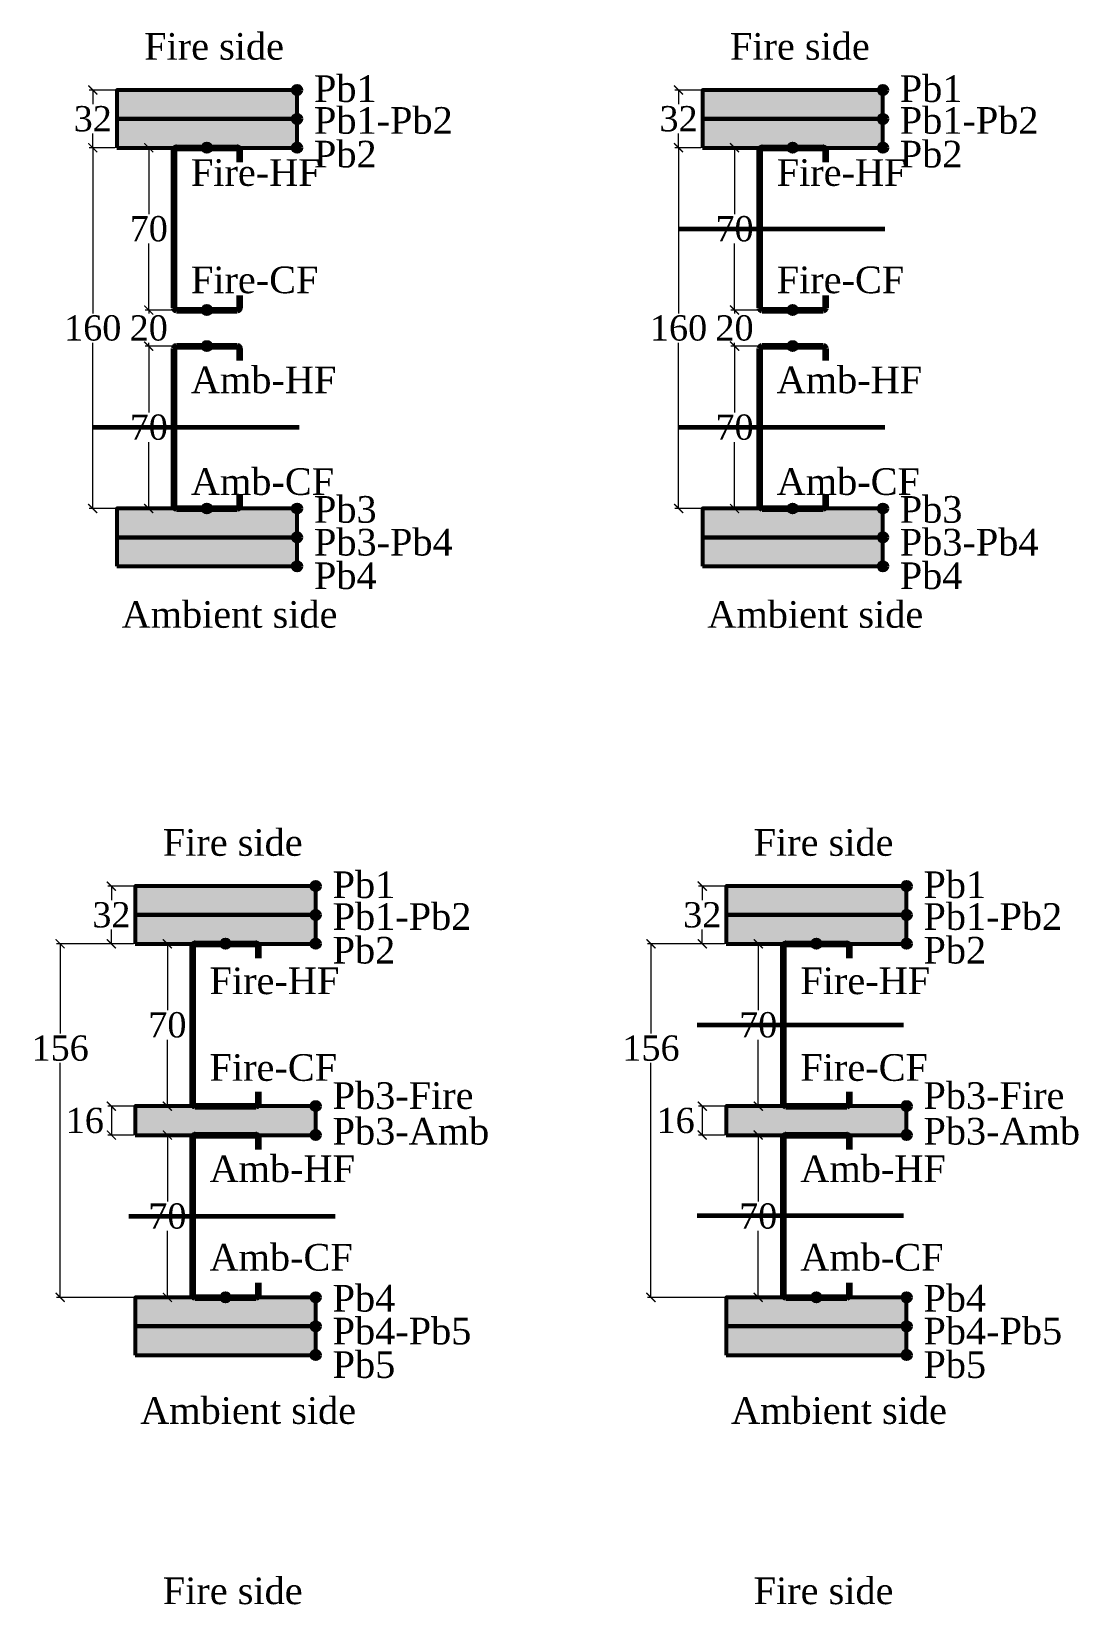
# Model space of a CAD drawing. Header units: millimetres. Extents: x 623 to 1535, y 50 to 1860.
# Drawn here: x 954 to 1535, y 988 to 1860 of the extents above; entities that cross this region are included whole.
import ezdxf

# ---------------------------------------------------------------- set-up
doc = ezdxf.new("R2010")
doc.units = ezdxf.units.MM
doc.header["$PDMODE"] = 34
doc.layers.get('0').update_dxf_attribs({"lineweight": 9})
doc.layers.get('Defpoints').update_dxf_attribs({"color": 255})
doc.styles.get("Standard").update_dxf_attribs({"font": 'times.ttf'})
doc.linetypes.add('BATTING', pattern='A,0.00254,-2.54,[134,ltypeshp.shx,S=2.54,R=0,X=-2.54,Y=0],-5.08,[134,ltypeshp.shx,S=2.54,R=180,X=2.54,Y=0],-2.54', length=10.16254)
doc.dimstyles.new('Times new roman', dxfattribs={"dimtxt": 14, "dimasz": 5, "dimexe": 2, "dimexo": 1, "dimgap": 1, "dimtad": 0, "dimtih": 1, "dimtoh": 1, "dimtxsty": 'Standard', "dimblk": 'ARCHTICK', "dimcen": 0, "dimclrd": 256, "dimclre": 256, "dimadec": 0, "dimazin": 0, "dimtfac": 1, "dimtmove": 0, "dimatfit": 3, "dimfxl": 1, "dimlwd": -1, "dimlwe": -1, "dimarcsym": 0})

# ---------------------------------------------------------------- blocks, each defined once
blk = doc.blocks.new('Stud')
at = {"lineweight": 120}
for p, q in [((4630.24, 1668.85), (4630.24, 1756.35)), ((4631.49, 1757.6), (4665.24, 1757.6)), ((4666.49, 1756.35), (4666.49, 1749.6)), ((4666.49, 1675.6), (4666.49, 1668.85)), ((4631.49, 1667.6), (4665.24, 1667.6))]:
    blk.add_line(p, q, dxfattribs=at)
for centre, start, end in [((4631.49, 1756.35), 90, 180), ((4665.24, 1756.35), 0, 90), ((4631.49, 1668.85), 180, 270), ((4665.24, 1668.85), 270, 0)]:
    blk.add_arc(centre, 1.25, start, end, dxfattribs=at)
blk = doc.blocks.new('_ArchTick')
at = {"color": 0, "linetype": 'ByBlock', "const_width": 0.15}
blk.add_lwpolyline([(-0.5, -0.5), (0.5, 0.5)], dxfattribs=at)
blk = doc.blocks.new('*D190')
at = {"transparency": 16777216}
for p, q in [((1033.71, 1795.47), (1017.37, 1795.47)), ((1019.37, 1795.47), (1019.37, 1758.61)), ((1019.37, 1705.47), (1019.37, 1742.33)), ((1033.71, 1705.47), (1017.37, 1705.47))]:
    blk.add_line(p, q, dxfattribs=at)
at = {"layer": 'Defpoints', "color": 0, "lineweight": 53, "transparency": 16777216}
for p in [(1034.71, 1795.47), (1019.37, 1705.47), (1034.71, 1705.47)]:
    blk.add_point(p, dxfattribs=at)
at = {"transparency": 16777216, "xscale": 5, "yscale": 5, "zscale": 5}
for p, rotation in [((1019.37, 1795.47), 90), ((1019.37, 1705.47), 270)]:
    blk.add_blockref('_ArchTick', p, dxfattribs=dict(at, rotation=rotation))
at = {"color": 0, "lineweight": 53, "transparency": 16777216, "insert": (1019.37, 1750.47), "char_height": 14, "attachment_point": 5}
blk.add_mtext('70', dxfattribs=at)
blk = doc.blocks.new('*D191')
at = {"transparency": 16777216}
for p, q in [((1033.71, 1705.47), (1017.37, 1705.47)), ((1019.37, 1705.47), (1019.37, 1703.59)), ((1033.71, 1685.47), (1017.37, 1685.47)), ((1019.37, 1685.47), (1019.37, 1687.35))]:
    blk.add_line(p, q, dxfattribs=at)
at = {"layer": 'Defpoints', "color": 0, "lineweight": 53, "transparency": 16777216}
for p in [(1034.71, 1705.47), (1019.37, 1685.47), (1034.71, 1685.47)]:
    blk.add_point(p, dxfattribs=at)
at = {"transparency": 16777216, "xscale": 5, "yscale": 5, "zscale": 5}
for p, rotation in [((1019.37, 1705.47), 90), ((1019.37, 1685.47), 270)]:
    blk.add_blockref('_ArchTick', p, dxfattribs=dict(at, rotation=rotation))
at = {"color": 0, "lineweight": 53, "transparency": 16777216, "insert": (1019.37, 1695.47), "char_height": 14, "attachment_point": 5}
blk.add_mtext('20', dxfattribs=at)
blk = doc.blocks.new('*D192')
at = {"transparency": 16777216}
for p, q in [((1033.71, 1685.47), (1017.37, 1685.47)), ((1019.37, 1685.47), (1019.37, 1648.61)), ((1019.37, 1595.47), (1019.37, 1632.33)), ((1033.71, 1595.47), (1017.37, 1595.47))]:
    blk.add_line(p, q, dxfattribs=at)
at = {"layer": 'Defpoints', "color": 0, "lineweight": 53, "transparency": 16777216}
for p in [(1034.71, 1685.47), (1019.37, 1595.47), (1034.71, 1595.47)]:
    blk.add_point(p, dxfattribs=at)
at = {"transparency": 16777216, "xscale": 5, "yscale": 5, "zscale": 5}
for p, rotation in [((1019.37, 1685.47), 90), ((1019.37, 1595.47), 270)]:
    blk.add_blockref('_ArchTick', p, dxfattribs=dict(at, rotation=rotation))
at = {"color": 0, "lineweight": 53, "transparency": 16777216, "insert": (1019.37, 1640.47), "char_height": 14, "attachment_point": 5}
blk.add_mtext('70', dxfattribs=at)
blk = doc.blocks.new('*D193')
at = {"transparency": 16777216}
for p, q in [((1000.59, 1827.47), (986.32, 1827.47)), ((988.32, 1827.47), (988.32, 1819.59)), ((988.32, 1795.47), (988.32, 1803.35)), ((1000.59, 1795.47), (986.32, 1795.47))]:
    blk.add_line(p, q, dxfattribs=at)
at = {"layer": 'Defpoints', "color": 0, "lineweight": 53, "transparency": 16777216}
for p in [(1001.59, 1827.47), (988.32, 1795.47), (1001.59, 1795.47)]:
    blk.add_point(p, dxfattribs=at)
at = {"transparency": 16777216, "xscale": 5, "yscale": 5, "zscale": 5}
for p, rotation in [((988.32, 1827.47), 90), ((988.32, 1795.47), 270)]:
    blk.add_blockref('_ArchTick', p, dxfattribs=dict(at, rotation=rotation))
at = {"color": 0, "lineweight": 53, "transparency": 16777216, "insert": (988.32, 1811.47), "char_height": 14, "attachment_point": 5}
blk.add_mtext('32', dxfattribs=at)
blk = doc.blocks.new('*D194')
at = {"transparency": 16777216}
for p, q in [((1000.59, 1795.47), (986.32, 1795.47)), ((988.32, 1795.47), (988.32, 1703.59)), ((988.32, 1595.47), (988.32, 1687.35)), ((1000.59, 1595.47), (986.32, 1595.47))]:
    blk.add_line(p, q, dxfattribs=at)
at = {"layer": 'Defpoints', "color": 0, "lineweight": 53, "transparency": 16777216}
for p in [(1001.59, 1795.47), (988.32, 1595.47), (1001.59, 1595.47)]:
    blk.add_point(p, dxfattribs=at)
at = {"transparency": 16777216, "xscale": 5, "yscale": 5, "zscale": 5}
for p, rotation in [((988.32, 1795.47), 90), ((988.32, 1595.47), 270)]:
    blk.add_blockref('_ArchTick', p, dxfattribs=dict(at, rotation=rotation))
at = {"color": 0, "lineweight": 53, "transparency": 16777216, "insert": (988.32, 1695.47), "char_height": 14, "attachment_point": 5}
blk.add_mtext('160', dxfattribs=at)
blk = doc.blocks.new('*D195')
at = {"transparency": 16777216}
for p, q in [((1358.46, 1795.47), (1342.11, 1795.47)), ((1344.11, 1795.47), (1344.11, 1758.61)), ((1344.11, 1705.47), (1344.11, 1742.33)), ((1358.46, 1705.47), (1342.11, 1705.47))]:
    blk.add_line(p, q, dxfattribs=at)
at = {"layer": 'Defpoints', "color": 0, "lineweight": 53, "transparency": 16777216}
for p in [(1359.46, 1795.47), (1344.11, 1705.47), (1359.46, 1705.47)]:
    blk.add_point(p, dxfattribs=at)
at = {"transparency": 16777216, "xscale": 5, "yscale": 5, "zscale": 5}
for p, rotation in [((1344.11, 1795.47), 90), ((1344.11, 1705.47), 270)]:
    blk.add_blockref('_ArchTick', p, dxfattribs=dict(at, rotation=rotation))
at = {"color": 0, "lineweight": 53, "transparency": 16777216, "insert": (1344.11, 1750.47), "char_height": 14, "attachment_point": 5}
blk.add_mtext('70', dxfattribs=at)
blk = doc.blocks.new('*D196')
at = {"transparency": 16777216}
for p, q in [((1358.46, 1705.47), (1342.11, 1705.47)), ((1344.11, 1705.47), (1344.11, 1703.59)), ((1358.46, 1685.47), (1342.11, 1685.47)), ((1344.11, 1685.47), (1344.11, 1687.35))]:
    blk.add_line(p, q, dxfattribs=at)
at = {"layer": 'Defpoints', "color": 0, "lineweight": 53, "transparency": 16777216}
for p in [(1359.46, 1705.47), (1344.11, 1685.47), (1359.46, 1685.47)]:
    blk.add_point(p, dxfattribs=at)
at = {"transparency": 16777216, "xscale": 5, "yscale": 5, "zscale": 5}
for p, rotation in [((1344.11, 1705.47), 90), ((1344.11, 1685.47), 270)]:
    blk.add_blockref('_ArchTick', p, dxfattribs=dict(at, rotation=rotation))
at = {"color": 0, "lineweight": 53, "transparency": 16777216, "insert": (1344.11, 1695.47), "char_height": 14, "attachment_point": 5}
blk.add_mtext('20', dxfattribs=at)
blk = doc.blocks.new('*D197')
at = {"transparency": 16777216}
for p, q in [((1358.46, 1685.47), (1342.11, 1685.47)), ((1344.11, 1685.47), (1344.11, 1648.61)), ((1344.11, 1595.47), (1344.11, 1632.33)), ((1358.46, 1595.47), (1342.11, 1595.47))]:
    blk.add_line(p, q, dxfattribs=at)
at = {"layer": 'Defpoints', "color": 0, "lineweight": 53, "transparency": 16777216}
for p in [(1359.46, 1685.47), (1344.11, 1595.47), (1359.46, 1595.47)]:
    blk.add_point(p, dxfattribs=at)
at = {"transparency": 16777216, "xscale": 5, "yscale": 5, "zscale": 5}
for p, rotation in [((1344.11, 1685.47), 90), ((1344.11, 1595.47), 270)]:
    blk.add_blockref('_ArchTick', p, dxfattribs=dict(at, rotation=rotation))
at = {"color": 0, "lineweight": 53, "transparency": 16777216, "insert": (1344.11, 1640.47), "char_height": 14, "attachment_point": 5}
blk.add_mtext('70', dxfattribs=at)
blk = doc.blocks.new('*D198')
at = {"transparency": 16777216}
for p, q in [((1325.34, 1827.47), (1311.07, 1827.47)), ((1313.07, 1827.47), (1313.07, 1819.59)), ((1313.07, 1795.47), (1313.07, 1803.35)), ((1325.34, 1795.47), (1311.07, 1795.47))]:
    blk.add_line(p, q, dxfattribs=at)
at = {"layer": 'Defpoints', "color": 0, "lineweight": 53, "transparency": 16777216}
for p in [(1326.34, 1827.47), (1313.07, 1795.47), (1326.34, 1795.47)]:
    blk.add_point(p, dxfattribs=at)
at = {"transparency": 16777216, "xscale": 5, "yscale": 5, "zscale": 5}
for p, rotation in [((1313.07, 1827.47), 90), ((1313.07, 1795.47), 270)]:
    blk.add_blockref('_ArchTick', p, dxfattribs=dict(at, rotation=rotation))
at = {"color": 0, "lineweight": 53, "transparency": 16777216, "insert": (1313.07, 1811.47), "char_height": 14, "attachment_point": 5}
blk.add_mtext('32', dxfattribs=at)
blk = doc.blocks.new('*D199')
at = {"transparency": 16777216}
for p, q in [((1325.34, 1795.47), (1311.07, 1795.47)), ((1313.07, 1795.47), (1313.07, 1703.59)), ((1313.07, 1595.47), (1313.07, 1687.35)), ((1325.34, 1595.47), (1311.07, 1595.47))]:
    blk.add_line(p, q, dxfattribs=at)
at = {"layer": 'Defpoints', "color": 0, "lineweight": 53, "transparency": 16777216}
for p in [(1326.34, 1795.47), (1313.07, 1595.47), (1326.34, 1595.47)]:
    blk.add_point(p, dxfattribs=at)
at = {"transparency": 16777216, "xscale": 5, "yscale": 5, "zscale": 5}
for p, rotation in [((1313.07, 1795.47), 90), ((1313.07, 1595.47), 270)]:
    blk.add_blockref('_ArchTick', p, dxfattribs=dict(at, rotation=rotation))
at = {"color": 0, "lineweight": 53, "transparency": 16777216, "insert": (1313.07, 1695.47), "char_height": 14, "attachment_point": 5}
blk.add_mtext('160', dxfattribs=at)
blk = doc.blocks.new('*D200')
at = {"transparency": 16777216}
for p, q in [((1044.04, 1354.13), (1027.7, 1354.13)), ((1029.7, 1354.13), (1029.7, 1317.27)), ((1029.7, 1264.13), (1029.7, 1300.99)), ((1044.04, 1264.13), (1027.7, 1264.13))]:
    blk.add_line(p, q, dxfattribs=at)
at = {"layer": 'Defpoints', "color": 0, "lineweight": 53, "transparency": 16777216}
for p in [(1045.04, 1354.13), (1029.7, 1264.13), (1045.04, 1264.13)]:
    blk.add_point(p, dxfattribs=at)
at = {"transparency": 16777216, "xscale": 5, "yscale": 5, "zscale": 5}
for p, rotation in [((1029.7, 1354.13), 90), ((1029.7, 1264.13), 270)]:
    blk.add_blockref('_ArchTick', p, dxfattribs=dict(at, rotation=rotation))
at = {"color": 0, "lineweight": 53, "transparency": 16777216, "insert": (1029.7, 1309.13), "char_height": 14, "attachment_point": 5}
blk.add_mtext('70', dxfattribs=at)
blk = doc.blocks.new('*D201')
at = {"transparency": 16777216}
for p, q in [((1044.04, 1248.13), (1027.7, 1248.13)), ((1029.7, 1248.13), (1029.7, 1211.27)), ((1029.7, 1158.13), (1029.7, 1194.99)), ((1044.04, 1158.13), (1027.7, 1158.13))]:
    blk.add_line(p, q, dxfattribs=at)
at = {"layer": 'Defpoints', "color": 0, "lineweight": 53, "transparency": 16777216}
for p in [(1045.04, 1248.13), (1029.7, 1158.13), (1045.04, 1158.13)]:
    blk.add_point(p, dxfattribs=at)
at = {"transparency": 16777216, "xscale": 5, "yscale": 5, "zscale": 5}
for p, rotation in [((1029.7, 1248.13), 90), ((1029.7, 1158.13), 270)]:
    blk.add_blockref('_ArchTick', p, dxfattribs=dict(at, rotation=rotation))
at = {"color": 0, "lineweight": 53, "transparency": 16777216, "insert": (1029.7, 1203.13), "char_height": 14, "attachment_point": 5}
blk.add_mtext('70', dxfattribs=at)
blk = doc.blocks.new('*D202')
at = {"transparency": 16777216}
for p, q in [((1010.92, 1386.13), (996.65, 1386.13)), ((998.65, 1386.13), (998.65, 1378.25)), ((998.65, 1354.13), (998.65, 1362.01)), ((1010.92, 1354.13), (996.65, 1354.13))]:
    blk.add_line(p, q, dxfattribs=at)
at = {"layer": 'Defpoints', "color": 0, "lineweight": 53, "transparency": 16777216}
for p in [(1011.92, 1386.13), (998.65, 1354.13), (1011.92, 1354.13)]:
    blk.add_point(p, dxfattribs=at)
at = {"transparency": 16777216, "xscale": 5, "yscale": 5, "zscale": 5}
for p, rotation in [((998.65, 1386.13), 90), ((998.65, 1354.13), 270)]:
    blk.add_blockref('_ArchTick', p, dxfattribs=dict(at, rotation=rotation))
at = {"color": 0, "lineweight": 53, "transparency": 16777216, "insert": (998.65, 1370.13), "char_height": 14, "attachment_point": 5}
blk.add_mtext('32', dxfattribs=at)
blk = doc.blocks.new('*D203')
at = {"transparency": 16777216}
for p, q in [((1010.92, 1264.13), (996.65, 1264.13)), ((998.65, 1264.13), (998.65, 1248.13)), ((1010.92, 1248.13), (996.65, 1248.13))]:
    blk.add_line(p, q, dxfattribs=at)
at = {"layer": 'Defpoints', "color": 0, "lineweight": 53, "transparency": 16777216}
for p in [(1011.92, 1264.13), (998.65, 1248.13), (1011.92, 1248.13)]:
    blk.add_point(p, dxfattribs=at)
at = {"transparency": 16777216, "xscale": 5, "yscale": 5, "zscale": 5}
for p, rotation in [((998.65, 1264.13), 90), ((998.65, 1248.13), 270)]:
    blk.add_blockref('_ArchTick', p, dxfattribs=dict(at, rotation=rotation))
at = {"color": 0, "lineweight": 53, "transparency": 16777216, "insert": (983.92, 1256.12), "char_height": 14, "attachment_point": 5}
blk.add_mtext('16', dxfattribs=at)
blk = doc.blocks.new('*D204')
at = {"transparency": 16777216}
for p, q in [((1371.59, 1354.13), (1355.24, 1354.13)), ((1357.24, 1354.13), (1357.24, 1317.27)), ((1357.24, 1264.13), (1357.24, 1300.99)), ((1371.59, 1264.13), (1355.24, 1264.13))]:
    blk.add_line(p, q, dxfattribs=at)
at = {"layer": 'Defpoints', "color": 0, "lineweight": 53, "transparency": 16777216}
for p in [(1372.59, 1354.13), (1357.24, 1264.13), (1372.59, 1264.13)]:
    blk.add_point(p, dxfattribs=at)
at = {"transparency": 16777216, "xscale": 5, "yscale": 5, "zscale": 5}
for p, rotation in [((1357.24, 1354.13), 90), ((1357.24, 1264.13), 270)]:
    blk.add_blockref('_ArchTick', p, dxfattribs=dict(at, rotation=rotation))
at = {"color": 0, "lineweight": 53, "transparency": 16777216, "insert": (1357.24, 1309.13), "char_height": 14, "attachment_point": 5}
blk.add_mtext('70', dxfattribs=at)
blk = doc.blocks.new('*D205')
at = {"transparency": 16777216}
for p, q in [((1371.59, 1248.13), (1355.24, 1248.13)), ((1357.24, 1248.13), (1357.24, 1211.27)), ((1357.24, 1158.13), (1357.24, 1194.99)), ((1371.59, 1158.13), (1355.24, 1158.13))]:
    blk.add_line(p, q, dxfattribs=at)
at = {"layer": 'Defpoints', "color": 0, "lineweight": 53, "transparency": 16777216}
for p in [(1372.59, 1248.13), (1357.24, 1158.13), (1372.59, 1158.13)]:
    blk.add_point(p, dxfattribs=at)
at = {"transparency": 16777216, "xscale": 5, "yscale": 5, "zscale": 5}
for p, rotation in [((1357.24, 1248.13), 90), ((1357.24, 1158.13), 270)]:
    blk.add_blockref('_ArchTick', p, dxfattribs=dict(at, rotation=rotation))
at = {"color": 0, "lineweight": 53, "transparency": 16777216, "insert": (1357.24, 1203.13), "char_height": 14, "attachment_point": 5}
blk.add_mtext('70', dxfattribs=at)
blk = doc.blocks.new('*D206')
at = {"transparency": 16777216}
for p, q in [((1338.46, 1386.13), (1324.2, 1386.13)), ((1326.2, 1386.13), (1326.2, 1378.25)), ((1326.2, 1354.13), (1326.2, 1362.01)), ((1338.46, 1354.13), (1324.2, 1354.13))]:
    blk.add_line(p, q, dxfattribs=at)
at = {"layer": 'Defpoints', "color": 0, "lineweight": 53, "transparency": 16777216}
for p in [(1339.46, 1386.13), (1326.2, 1354.13), (1339.46, 1354.13)]:
    blk.add_point(p, dxfattribs=at)
at = {"transparency": 16777216, "xscale": 5, "yscale": 5, "zscale": 5}
for p, rotation in [((1326.2, 1386.13), 90), ((1326.2, 1354.13), 270)]:
    blk.add_blockref('_ArchTick', p, dxfattribs=dict(at, rotation=rotation))
at = {"color": 0, "lineweight": 53, "transparency": 16777216, "insert": (1326.2, 1370.13), "char_height": 14, "attachment_point": 5}
blk.add_mtext('32', dxfattribs=at)
blk = doc.blocks.new('*D207')
at = {"transparency": 16777216}
for p, q in [((1338.46, 1264.13), (1324.2, 1264.13)), ((1326.2, 1264.13), (1326.2, 1248.13)), ((1338.46, 1248.13), (1324.2, 1248.13))]:
    blk.add_line(p, q, dxfattribs=at)
at = {"layer": 'Defpoints', "color": 0, "lineweight": 53, "transparency": 16777216}
for p in [(1339.46, 1264.13), (1326.2, 1248.13), (1339.46, 1248.13)]:
    blk.add_point(p, dxfattribs=at)
at = {"transparency": 16777216, "xscale": 5, "yscale": 5, "zscale": 5}
for p, rotation in [((1326.2, 1264.13), 90), ((1326.2, 1248.13), 270)]:
    blk.add_blockref('_ArchTick', p, dxfattribs=dict(at, rotation=rotation))
at = {"color": 0, "lineweight": 53, "transparency": 16777216, "insert": (1311.47, 1256.12), "char_height": 14, "attachment_point": 5}
blk.add_mtext('16', dxfattribs=at)
blk = doc.blocks.new('*D244')
at = {"transparency": 16777216}
for p, q in [((1010.92, 1354.13), (968.25, 1354.13)), ((970.25, 1354.13), (970.25, 1304.36)), ((970.25, 1158.13), (970.25, 1288.11)), ((1010.92, 1158.13), (968.25, 1158.13))]:
    blk.add_line(p, q, dxfattribs=at)
at = {"layer": 'Defpoints', "color": 0, "lineweight": 53, "transparency": 16777216}
for p in [(1011.92, 1354.13), (970.25, 1158.13), (1011.92, 1158.13)]:
    blk.add_point(p, dxfattribs=at)
at = {"transparency": 16777216, "xscale": 5, "yscale": 5, "zscale": 5}
for p, rotation in [((970.25, 1354.13), 90), ((970.25, 1158.13), 270)]:
    blk.add_blockref('_ArchTick', p, dxfattribs=dict(at, rotation=rotation))
at = {"color": 0, "lineweight": 53, "transparency": 16777216, "insert": (970.25, 1296.24), "char_height": 14, "attachment_point": 5}
blk.add_mtext('156', dxfattribs=at)
blk = doc.blocks.new('*D245')
at = {"transparency": 16777216}
for p, q in [((1338.46, 1354.13), (1295.79, 1354.13)), ((1297.79, 1354.13), (1297.79, 1304.36)), ((1297.79, 1158.13), (1297.79, 1288.11)), ((1338.46, 1158.13), (1295.79, 1158.13))]:
    blk.add_line(p, q, dxfattribs=at)
at = {"layer": 'Defpoints', "color": 0, "lineweight": 53, "transparency": 16777216}
for p in [(1339.46, 1354.13), (1297.79, 1158.13), (1339.46, 1158.13)]:
    blk.add_point(p, dxfattribs=at)
at = {"transparency": 16777216, "xscale": 5, "yscale": 5, "zscale": 5}
for p, rotation in [((1297.79, 1354.13), 90), ((1297.79, 1158.13), 270)]:
    blk.add_blockref('_ArchTick', p, dxfattribs=dict(at, rotation=rotation))
at = {"color": 0, "lineweight": 53, "transparency": 16777216, "insert": (1297.79, 1296.24), "char_height": 14, "attachment_point": 5}
blk.add_mtext('156', dxfattribs=at)

msp = doc.modelspace()

# ---------------------------------------------------------------- hatches: boundary and pattern name
at = {"lineweight": 53, "true_color": 0xf7abae}
h = msp.add_hatch(color=241, dxfattribs=at)
h.dxf.hatch_style = 1
h.paths.add_polyline_path([(1001.587, 1827.467), (1001.587, 1811.467), (1101.587, 1811.467), (1101.587, 1827.467)])
at = {"lineweight": 53, "true_color": 0x2776bb}
h = msp.add_hatch(color=152, dxfattribs=at)
h.dxf.hatch_style = 1
h.paths.add_polyline_path([(1103.89, 1827.467, 1), (1099.284, 1827.467, 1)])
at = {"lineweight": 53, "true_color": 0xf7abae}
h = msp.add_hatch(color=241, dxfattribs=at)
h.dxf.hatch_style = 1
h.paths.add_polyline_path([(1326.336, 1827.467), (1326.336, 1811.467), (1426.336, 1811.467), (1426.336, 1827.467)])
at = {"lineweight": 53, "true_color": 0x2776bb}
h = msp.add_hatch(color=152, dxfattribs=at)
h.dxf.hatch_style = 1
h.paths.add_polyline_path([(1428.639, 1827.467, 1), (1424.033, 1827.467, 1)])
at = {"lineweight": 53, "true_color": 0xf7abae}
h = msp.add_hatch(color=241, dxfattribs=at)
h.dxf.hatch_style = 1
h.paths.add_polyline_path([(1001.587, 1811.467), (1001.587, 1795.467), (1101.587, 1795.467), (1101.587, 1811.467)])
at = {"lineweight": 53, "true_color": 0x2776bb}
h = msp.add_hatch(color=152, dxfattribs=at)
h.dxf.hatch_style = 1
h.paths.add_polyline_path([(1103.89, 1811.467, 1), (1099.284, 1811.467, 1)])
at = {"lineweight": 53, "true_color": 0xf7abae}
h = msp.add_hatch(color=241, dxfattribs=at)
h.dxf.hatch_style = 1
h.paths.add_polyline_path([(1326.336, 1811.467), (1326.336, 1795.467), (1426.336, 1795.467), (1426.336, 1811.467)])
at = {"lineweight": 53, "true_color": 0x2776bb}
h = msp.add_hatch(color=152, dxfattribs=at)
h.dxf.hatch_style = 1
h.paths.add_polyline_path([(1428.639, 1811.467, 1), (1424.033, 1811.467, 1)])
h = msp.add_hatch(color=152, dxfattribs=at)
h.dxf.hatch_style = 1
h.paths.add_polyline_path([(1053.89, 1795.467, 1), (1049.284, 1795.467, 1)])
h = msp.add_hatch(color=152, dxfattribs=at)
h.dxf.hatch_style = 1
h.paths.add_polyline_path([(1103.89, 1795.467, 1), (1099.284, 1795.467, 1)])
h = msp.add_hatch(color=152, dxfattribs=at)
h.dxf.hatch_style = 1
h.paths.add_polyline_path([(1378.639, 1795.467, 1), (1374.033, 1795.467, 1)])
h = msp.add_hatch(color=152, dxfattribs=at)
h.dxf.hatch_style = 1
h.paths.add_polyline_path([(1428.639, 1795.467, 1), (1424.033, 1795.467, 1)])
h = msp.add_hatch(color=152, dxfattribs=at)
h.dxf.hatch_style = 1
h.paths.add_polyline_path([(1053.89, 1705.467, 1), (1049.284, 1705.467, 1)])
h = msp.add_hatch(color=152, dxfattribs=at)
h.dxf.hatch_style = 1
h.paths.add_polyline_path([(1378.639, 1705.467, 1), (1374.033, 1705.467, 1)])
h = msp.add_hatch(color=152, dxfattribs=at)
h.dxf.hatch_style = 1
h.paths.add_polyline_path([(1053.89, 1685.467, 1), (1049.284, 1685.467, 1)])
h = msp.add_hatch(color=152, dxfattribs=at)
h.dxf.hatch_style = 1
h.paths.add_polyline_path([(1378.639, 1685.467, 1), (1374.033, 1685.467, 1)])
h = msp.add_hatch(color=152, dxfattribs=at)
h.dxf.hatch_style = 1
h.paths.add_polyline_path([(1053.89, 1595.467, 1), (1049.284, 1595.467, 1)])
h = msp.add_hatch(color=152, dxfattribs=at)
h.dxf.hatch_style = 1
h.paths.add_polyline_path([(1103.89, 1595.467, 1), (1099.284, 1595.467, 1)])
h = msp.add_hatch(color=152, dxfattribs=at)
h.dxf.hatch_style = 1
h.paths.add_polyline_path([(1378.639, 1595.467, 1), (1374.033, 1595.467, 1)])
h = msp.add_hatch(color=152, dxfattribs=at)
h.dxf.hatch_style = 1
h.paths.add_polyline_path([(1428.639, 1595.467, 1), (1424.033, 1595.467, 1)])
at = {"lineweight": 53, "true_color": 0xf7abae}
h = msp.add_hatch(color=241, dxfattribs=at)
h.dxf.hatch_style = 1
h.paths.add_polyline_path([(1001.587, 1595.467), (1001.587, 1579.467), (1101.587, 1579.467), (1101.587, 1595.467)])
h = msp.add_hatch(color=241, dxfattribs=at)
h.dxf.hatch_style = 1
h.paths.add_polyline_path([(1326.336, 1595.467), (1326.336, 1579.467), (1426.336, 1579.467), (1426.336, 1595.467)])
h = msp.add_hatch(color=241, dxfattribs=at)
h.dxf.hatch_style = 1
h.paths.add_polyline_path([(1001.587, 1579.467), (1001.587, 1563.467), (1101.587, 1563.467), (1101.587, 1579.467)])
at = {"lineweight": 53, "true_color": 0x2776bb}
h = msp.add_hatch(color=152, dxfattribs=at)
h.dxf.hatch_style = 1
h.paths.add_polyline_path([(1103.89, 1579.467, 1), (1099.284, 1579.467, 1)])
at = {"lineweight": 53, "true_color": 0xf7abae}
h = msp.add_hatch(color=241, dxfattribs=at)
h.dxf.hatch_style = 1
h.paths.add_polyline_path([(1326.336, 1579.467), (1326.336, 1563.467), (1426.336, 1563.467), (1426.336, 1579.467)])
at = {"lineweight": 53, "true_color": 0x2776bb}
h = msp.add_hatch(color=152, dxfattribs=at)
h.dxf.hatch_style = 1
h.paths.add_polyline_path([(1428.639, 1579.467, 1), (1424.033, 1579.467, 1)])
h = msp.add_hatch(color=152, dxfattribs=at)
h.dxf.hatch_style = 1
h.paths.add_polyline_path([(1103.89, 1563.467, 1), (1099.284, 1563.467, 1)])
h = msp.add_hatch(color=152, dxfattribs=at)
h.dxf.hatch_style = 1
h.paths.add_polyline_path([(1428.639, 1563.467, 1), (1424.033, 1563.467, 1)])
h = msp.add_hatch(color=152, dxfattribs=at)
h.dxf.hatch_style = 1
h.paths.add_polyline_path([(1114.221, 1386.133, 1), (1109.615, 1386.133, 1)])
h = msp.add_hatch(color=152, dxfattribs=at)
h.dxf.hatch_style = 1
h.paths.add_polyline_path([(1441.767, 1386.133, 1), (1437.161, 1386.133, 1)])
at = {"lineweight": 53, "true_color": 0xf7abae}
h = msp.add_hatch(color=241, dxfattribs=at)
h.dxf.hatch_style = 1
h.paths.add_polyline_path([(1011.918, 1386.133), (1011.918, 1370.133), (1111.918, 1370.133), (1111.918, 1386.133)])
h = msp.add_hatch(color=241, dxfattribs=at)
h.dxf.hatch_style = 1
h.paths.add_polyline_path([(1339.464, 1386.133), (1339.464, 1370.133), (1439.464, 1370.133), (1439.464, 1386.133)])
h = msp.add_hatch(color=241, dxfattribs=at)
h.dxf.hatch_style = 1
h.paths.add_polyline_path([(1011.918, 1370.133), (1011.918, 1354.133), (1111.918, 1354.133), (1111.918, 1370.133)])
at = {"lineweight": 53, "true_color": 0x2776bb}
h = msp.add_hatch(color=152, dxfattribs=at)
h.dxf.hatch_style = 1
h.paths.add_polyline_path([(1114.221, 1370.133, 1), (1109.615, 1370.133, 1)])
at = {"lineweight": 53, "true_color": 0xf7abae}
h = msp.add_hatch(color=241, dxfattribs=at)
h.dxf.hatch_style = 1
h.paths.add_polyline_path([(1339.464, 1370.133), (1339.464, 1354.133), (1439.464, 1354.133), (1439.464, 1370.133)])
at = {"lineweight": 53, "true_color": 0x2776bb}
h = msp.add_hatch(color=152, dxfattribs=at)
h.dxf.hatch_style = 1
h.paths.add_polyline_path([(1441.767, 1370.133, 1), (1437.161, 1370.133, 1)])
h = msp.add_hatch(color=152, dxfattribs=at)
h.dxf.hatch_style = 1
h.paths.add_polyline_path([(1064.221, 1354.133, 1), (1059.615, 1354.133, 1)])
h = msp.add_hatch(color=152, dxfattribs=at)
h.dxf.hatch_style = 1
h.paths.add_polyline_path([(1114.221, 1354.133, 1), (1109.615, 1354.133, 1)])
h = msp.add_hatch(color=152, dxfattribs=at)
h.dxf.hatch_style = 1
h.paths.add_polyline_path([(1391.767, 1354.133, 1), (1387.161, 1354.133, 1)])
h = msp.add_hatch(color=152, dxfattribs=at)
h.dxf.hatch_style = 1
h.paths.add_polyline_path([(1441.767, 1354.133, 1), (1437.161, 1354.133, 1)])
h = msp.add_hatch(color=152, dxfattribs=at)
h.dxf.hatch_style = 1
h.paths.add_polyline_path([(1114.221, 1264.133, 1), (1109.615, 1264.133, 1)])
h = msp.add_hatch(color=152, dxfattribs=at)
h.dxf.hatch_style = 1
h.paths.add_polyline_path([(1441.767, 1264.133, 1), (1437.161, 1264.133, 1)])
at = {"lineweight": 53, "true_color": 0xf7abae}
h = msp.add_hatch(color=241, dxfattribs=at)
h.dxf.hatch_style = 1
h.paths.add_polyline_path([(1011.918, 1264.133), (1011.918, 1248.133), (1111.918, 1248.133), (1111.918, 1264.133)])
h = msp.add_hatch(color=241, dxfattribs=at)
h.dxf.hatch_style = 1
h.paths.add_polyline_path([(1339.464, 1264.133), (1339.464, 1248.133), (1439.464, 1248.133), (1439.464, 1264.133)])
at = {"lineweight": 53, "true_color": 0x2776bb}
h = msp.add_hatch(color=152, dxfattribs=at)
h.dxf.hatch_style = 1
h.paths.add_polyline_path([(1114.221, 1248.133, 1), (1109.615, 1248.133, 1)])
h = msp.add_hatch(color=152, dxfattribs=at)
h.dxf.hatch_style = 1
h.paths.add_polyline_path([(1441.767, 1248.133, 1), (1437.161, 1248.133, 1)])
h = msp.add_hatch(color=152, dxfattribs=at)
h.dxf.hatch_style = 1
h.paths.add_polyline_path([(1064.221, 1158.133, 1), (1059.615, 1158.133, 1)])
h = msp.add_hatch(color=152, dxfattribs=at)
h.dxf.hatch_style = 1
h.paths.add_polyline_path([(1114.221, 1158.133, 1), (1109.615, 1158.133, 1)])
h = msp.add_hatch(color=152, dxfattribs=at)
h.dxf.hatch_style = 1
h.paths.add_polyline_path([(1391.767, 1158.133, 1), (1387.161, 1158.133, 1)])
h = msp.add_hatch(color=152, dxfattribs=at)
h.dxf.hatch_style = 1
h.paths.add_polyline_path([(1441.767, 1158.133, 1), (1437.161, 1158.133, 1)])
at = {"lineweight": 53, "true_color": 0xf7abae}
h = msp.add_hatch(color=241, dxfattribs=at)
h.dxf.hatch_style = 1
h.paths.add_polyline_path([(1011.918, 1158.133), (1011.918, 1142.133), (1111.918, 1142.133), (1111.918, 1158.133)])
h = msp.add_hatch(color=241, dxfattribs=at)
h.dxf.hatch_style = 1
h.paths.add_polyline_path([(1339.464, 1158.133), (1339.464, 1142.133), (1439.464, 1142.133), (1439.464, 1158.133)])
at = {"lineweight": 53, "true_color": 0x2776bb}
h = msp.add_hatch(color=152, dxfattribs=at)
h.dxf.hatch_style = 1
h.paths.add_polyline_path([(1114.221, 1142.133, 1), (1109.615, 1142.133, 1)])
h = msp.add_hatch(color=152, dxfattribs=at)
h.dxf.hatch_style = 1
h.paths.add_polyline_path([(1441.767, 1142.133, 1), (1437.161, 1142.133, 1)])
at = {"lineweight": 53, "true_color": 0xf7abae}
h = msp.add_hatch(color=241, dxfattribs=at)
h.dxf.hatch_style = 1
h.paths.add_polyline_path([(1011.918, 1142.133), (1011.918, 1126.133), (1111.918, 1126.133), (1111.918, 1142.133)])
h = msp.add_hatch(color=241, dxfattribs=at)
h.dxf.hatch_style = 1
h.paths.add_polyline_path([(1339.464, 1142.133), (1339.464, 1126.133), (1439.464, 1126.133), (1439.464, 1142.133)])
at = {"lineweight": 53, "true_color": 0x2776bb}
h = msp.add_hatch(color=152, dxfattribs=at)
h.dxf.hatch_style = 1
h.paths.add_polyline_path([(1114.221, 1126.133, 1), (1109.615, 1126.133, 1)])
h = msp.add_hatch(color=152, dxfattribs=at)
h.dxf.hatch_style = 1
h.paths.add_polyline_path([(1441.767, 1126.133, 1), (1437.161, 1126.133, 1)])

# ---------------------------------------------------------------- linework, layer by layer
at = {"lineweight": 53}
for points in [[(1001.587, 1811.467), (1101.587, 1811.467), (1101.587, 1827.467), (1001.587, 1827.467)], [(1326.336, 1811.467), (1426.336, 1811.467), (1426.336, 1827.467), (1326.336, 1827.467)], [(1001.587, 1795.467), (1101.587, 1795.467), (1101.587, 1811.467), (1001.587, 1811.467)], [(1326.336, 1795.467), (1426.336, 1795.467), (1426.336, 1811.467), (1326.336, 1811.467)], [(1001.587, 1579.467), (1101.587, 1579.467), (1101.587, 1595.467), (1001.587, 1595.467)], [(1326.336, 1579.467), (1426.336, 1579.467), (1426.336, 1595.467), (1326.336, 1595.467)], [(1001.587, 1563.467), (1101.587, 1563.467), (1101.587, 1579.467), (1001.587, 1579.467)], [(1326.336, 1563.467), (1426.336, 1563.467), (1426.336, 1579.467), (1326.336, 1579.467)], [(1011.918, 1370.133), (1111.918, 1370.133), (1111.918, 1386.133), (1011.918, 1386.133)], [(1339.464, 1370.133), (1439.464, 1370.133), (1439.464, 1386.133), (1339.464, 1386.133)], [(1011.918, 1354.133), (1111.918, 1354.133), (1111.918, 1370.133), (1011.918, 1370.133)], [(1339.464, 1354.133), (1439.464, 1354.133), (1439.464, 1370.133), (1339.464, 1370.133)], [(1011.918, 1248.133), (1111.918, 1248.133), (1111.918, 1264.133), (1011.918, 1264.133)], [(1339.464, 1248.133), (1439.464, 1248.133), (1439.464, 1264.133), (1339.464, 1264.133)], [(1011.918, 1142.133), (1111.918, 1142.133), (1111.918, 1158.133), (1011.918, 1158.133)], [(1339.464, 1142.133), (1439.464, 1142.133), (1439.464, 1158.133), (1339.464, 1158.133)], [(1011.918, 1126.133), (1111.918, 1126.133), (1111.918, 1142.133), (1011.918, 1142.133)], [(1339.464, 1126.133), (1439.464, 1126.133), (1439.464, 1142.133), (1339.464, 1142.133)]]:
    msp.add_lwpolyline(points, close=True, dxfattribs=at)
at = {"color": 177, "linetype": 'BATTING', "lineweight": 60, "ltscale": 4.3, "true_color": 0x293189}
for points in [[(1313.069, 1750.467), (1427.444, 1750.467)], [(988.32, 1640.467), (1102.695, 1640.467)], [(1313.069, 1640.467), (1427.444, 1640.467)], [(1323.4, 1309.133), (1437.774, 1309.133)], [(1008.3, 1203.133), (1122.674, 1203.133)], [(1323.4, 1203.48), (1437.774, 1203.48)]]:
    msp.add_lwpolyline(points, dxfattribs=at)
at = {"lineweight": 53}
for centre in [(1101.587, 1827.467), (1426.336, 1827.467), (1101.587, 1811.467), (1426.336, 1811.467), (1051.587, 1795.467), (1101.587, 1795.467), (1376.336, 1795.467), (1426.336, 1795.467), (1051.587, 1705.467), (1376.336, 1705.467), (1051.587, 1685.467), (1376.336, 1685.467), (1051.587, 1595.467), (1101.587, 1595.467), (1376.336, 1595.467), (1426.336, 1595.467), (1101.587, 1579.467), (1426.336, 1579.467), (1101.587, 1563.467), (1426.336, 1563.467), (1111.918, 1386.133), (1439.464, 1386.133), (1111.918, 1370.133), (1439.464, 1370.133), (1061.918, 1354.133), (1111.918, 1354.133), (1389.464, 1354.133), (1439.464, 1354.133), (1111.918, 1264.133), (1439.464, 1264.133), (1111.918, 1248.133), (1439.464, 1248.133), (1061.918, 1158.133), (1111.918, 1158.133), (1389.464, 1158.133), (1439.464, 1158.133), (1111.918, 1142.133), (1439.464, 1142.133), (1111.918, 1126.133), (1439.464, 1126.133)]:
    msp.add_circle(centre, 2.303, dxfattribs=at)

# ---------------------------------------------------------------- block references
at = {"lineweight": -3}
for p in [(-3596.783, 37.864), (-3272.034, 37.864), (-3596.783, -72.136), (-3272.034, -72.136), (-3586.452, -403.47), (-3258.906, -403.47), (-3586.452, -509.47), (-3258.906, -509.47)]:
    msp.add_blockref('Stud', p, dxfattribs=at)

# ---------------------------------------------------------------- texts
at = {"lineweight": 53, "char_height": 14.7814, "attachment_point": 1}
for s, insert, width in [('Fire side', (1016.831, 1859.049), 75.73159), ('Fire side', (1341.58, 1859.049), 75.73159), ('Pb1', (1110.961, 1835.613), 41.76421), ('Pb1', (1435.71, 1835.613), 41.76421), ('Pb1-Pb2', (1110.961, 1817.997), 41.76421), ('Pb1-Pb2', (1435.71, 1817.997), 41.76421), ('Pb2', (1110.961, 1799.331), 41.76421), ('Pb2', (1435.71, 1799.331), 41.76421), ('Fire-HF', (1042.735, 1789.115), 41.76421), ('Fire-HF', (1367.484, 1789.115), 41.76421), ('Fire-CF', (1042.735, 1729.607), 41.76421), ('Fire-CF', (1367.484, 1729.607), 41.76421), ('Amb-HF', (1042.735, 1674.17), 41.76421), ('Amb-HF', (1367.484, 1674.17), 41.76421), ('Amb-CF', (1042.735, 1617.774), 41.76421), ('Amb-CF', (1367.484, 1617.774), 41.76421), ('Pb3', (1110.961, 1602.348), 41.76421), ('Pb3', (1435.71, 1602.348), 41.76421), ('Pb3-Pb4', (1110.961, 1584.171), 41.76421), ('Pb3-Pb4', (1435.71, 1584.171), 41.76421), ('Pb4', (1110.961, 1565.584), 41.76421), ('Pb4', (1435.71, 1565.584), 41.76421), ('Ambient side', (1004.309, 1544.123), 120.25435), ('Ambient side', (1329.058, 1544.123), 120.25435), ('Fire side', (1027.162, 1417.714), 75.73159), ('Fire side', (1354.708, 1417.714), 75.73159), ('Pb1', (1121.292, 1394.279), 41.76421), ('Pb1', (1448.838, 1394.279), 41.76421), ('Pb1-Pb2', (1121.292, 1376.662), 41.76421), ('Pb1-Pb2', (1448.838, 1376.662), 41.76421), ('Pb2', (1121.292, 1357.997), 41.76421), ('Pb2', (1448.838, 1357.997), 41.76421), ('Fire-HF', (1053.066, 1341.017), 41.76421), ('Fire-HF', (1380.612, 1341.017), 41.76421), ('Fire-CF', (1053.066, 1292.955), 41.76421), ('Fire-CF', (1380.612, 1292.955), 41.76421), ('Pb3-Fire', (1121.292, 1277.392), 97.47246), ('Pb3-Fire', (1448.838, 1277.392), 97.47246), ('Pb3-Amb', (1121.292, 1257.621), 41.76421), ('Pb3-Amb', (1448.838, 1257.621), 41.76421), ('Amb-HF', (1053.066, 1236.835), 41.76421), ('Amb-HF', (1380.612, 1236.835), 41.76421), ('Amb-CF', (1053.066, 1187.724), 41.76421), ('Amb-CF', (1380.612, 1187.724), 41.76421), ('Pb4', (1121.292, 1165.013), 41.76421), ('Pb4', (1448.838, 1165.013), 41.76421), ('Pb4-Pb5', (1121.292, 1146.837), 41.76421), ('Pb4-Pb5', (1448.838, 1146.837), 41.76421), ('Pb5', (1121.292, 1128.25), 41.76421), ('Pb5', (1448.838, 1128.25), 41.76421), ('Ambient side', (1014.64, 1102.788), 120.25435), ('Ambient side', (1342.186, 1102.788), 120.25435), ('Fire side', (1027.162, 1002.837), 75.73159), ('Fire side', (1354.708, 1002.837), 75.73159)]:
    msp.add_mtext(s, dxfattribs=dict(at, insert=insert, width=width))

# ---------------------------------------------------------------- dimensions: what is measured, and where the dimension line sits
at = {"lineweight": 53}
for base, p1, p2, picture, middle in [((988.32, 1795.467), (1001.587, 1827.467), (1001.587, 1795.467), '*D193', (988.32, 1811.467)), ((1313.069, 1795.467), (1326.336, 1827.467), (1326.336, 1795.467), '*D198', (1313.069, 1811.467)), ((998.651, 1354.133), (1011.918, 1386.133), (1011.918, 1354.133), '*D202', (998.651, 1370.133)), ((1326.197, 1354.133), (1339.464, 1386.133), (1339.464, 1354.133), '*D206', (1326.197, 1370.133))]:
    dim = msp.add_linear_dim(base=base, p1=p1, p2=p2, angle=90, dimstyle='Times new roman', dxfattribs=at)
    dim.commit()
    dim.dimension.update_dxf_attribs({"geometry": picture, "text_midpoint": middle})
for base, p1, p2, text, picture, middle in [((988.32, 1595.467), (1001.587, 1795.467), (1001.587, 1595.467), '160', '*D194', (988.32, 1695.467)), ((1019.365, 1705.467), (1034.712, 1795.467), (1034.712, 1705.467), '70', '*D190', (1019.365, 1750.467)), ((1313.069, 1595.467), (1326.336, 1795.467), (1326.336, 1595.467), '160', '*D199', (1313.069, 1695.467)), ((1344.114, 1705.467), (1359.461, 1795.467), (1359.461, 1705.467), '70', '*D195', (1344.114, 1750.467)), ((1029.696, 1264.133), (1045.043, 1354.133), (1045.043, 1264.133), '70', '*D200', (1029.696, 1309.133)), ((1357.242, 1264.133), (1372.589, 1354.133), (1372.589, 1264.133), '70', '*D204', (1357.242, 1309.133))]:
    dim = msp.add_linear_dim(base=base, p1=p1, p2=p2, angle=90, text=text, dimstyle='Times new roman', dxfattribs=at)
    dim.commit()
    dim.dimension.update_dxf_attribs({"geometry": picture, "text_midpoint": middle})
for base, p1, p2, picture, middle in [((1019.365, 1685.467), (1034.712, 1705.467), (1034.712, 1685.467), '*D191', (1019.365, 1695.467)), ((1344.114, 1685.467), (1359.461, 1705.467), (1359.461, 1685.467), '*D196', (1344.114, 1695.467))]:
    dim = msp.add_linear_dim(base=base, p1=p1, p2=p2, angle=90, dimstyle='Times new roman', override={"dimtmove": 1}, dxfattribs=at)
    dim.commit()
    dim.dimension.update_dxf_attribs({"geometry": picture, "text_midpoint": middle})
for base, p1, p2, picture, middle in [((1019.365, 1595.467), (1034.712, 1685.467), (1034.712, 1595.467), '*D192', (1019.365, 1640.467)), ((1344.114, 1595.467), (1359.461, 1685.467), (1359.461, 1595.467), '*D197', (1344.114, 1640.467)), ((1029.696, 1158.133), (1045.043, 1248.133), (1045.043, 1158.133), '*D201', (1029.696, 1203.133)), ((1357.242, 1158.133), (1372.589, 1248.133), (1372.589, 1158.133), '*D205', (1357.242, 1203.133))]:
    dim = msp.add_linear_dim(base=base, p1=p1, p2=p2, angle=90, text='70', dimstyle='Times new roman', override={"dimtmove": 1}, dxfattribs=at)
    dim.commit()
    dim.dimension.update_dxf_attribs({"geometry": picture, "text_midpoint": middle})
for base, p1, p2, picture, middle in [((970.246, 1158.133), (1011.918, 1354.133), (1011.918, 1158.133), '*D244', (970.246, 1296.235)), ((1297.792, 1158.133), (1339.464, 1354.133), (1339.464, 1158.133), '*D245', (1297.792, 1296.235))]:
    dim = msp.add_linear_dim(base=base, p1=p1, p2=p2, angle=90, text='156', dimstyle='Times new roman', dxfattribs=at)
    dim.commit()
    dim.dimension.update_dxf_attribs({"geometry": picture, "text_midpoint": middle, "dimtype": 160})
for base, p1, p2, picture, middle in [((998.651, 1248.133), (1011.918, 1264.133), (1011.918, 1248.133), '*D203', (983.925, 1256.118)), ((1326.197, 1248.133), (1339.464, 1264.133), (1339.464, 1248.133), '*D207', (1311.471, 1256.118))]:
    dim = msp.add_linear_dim(base=base, p1=p1, p2=p2, angle=90, dimstyle='Times new roman', override={"dimtmove": 2}, dxfattribs=at)
    dim.commit()
    dim.dimension.update_dxf_attribs({"geometry": picture, "text_midpoint": middle, "dimtype": 160})

doc.saveas('drawing.dxf')
